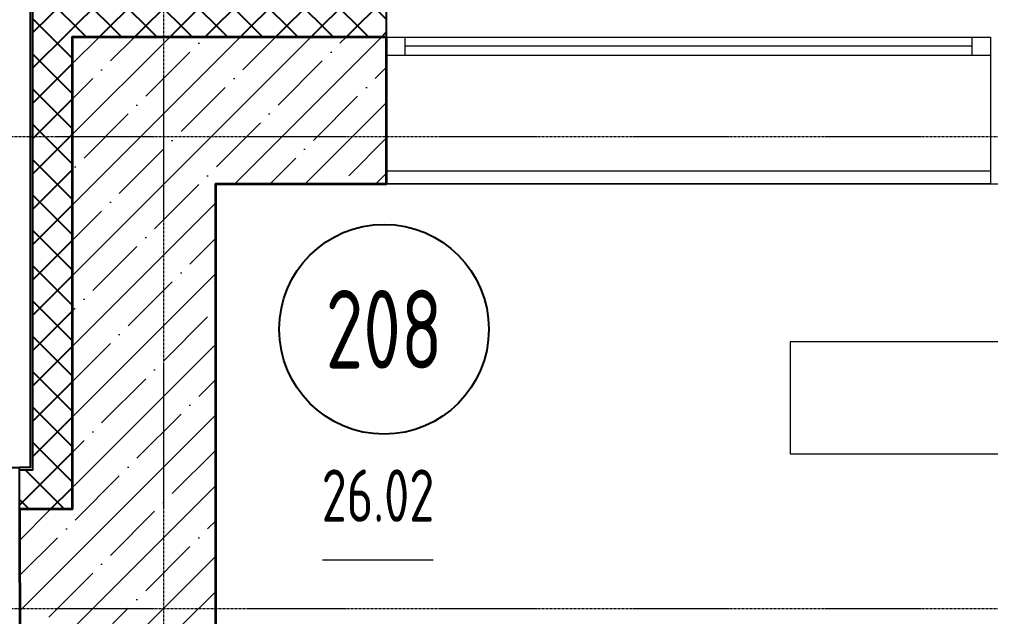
# Model space of a CAD drawing. Header units: millimetres. Extents: x 0 to 168960, y -92093 to 443706.
# Drawn here: x 24842 to 28549, y 219873 to 222150 of the extents above; entities that cross this region are included whole.
import ezdxf
from ezdxf.enums import TextEntityAlignment as Align

# ---------------------------------------------------------------- set-up
doc = ezdxf.new("R2010")
doc.units = ezdxf.units.MM
doc.linetypes.add('осевая', pattern=[50.8, 31.75, -6.35, 6.35, -6.35])
for name, color, linetype, lineweight in [('_0', 7, 'Continuous', 15), ('АР_Номер помещения', 1, 'Continuous', 25), ('АР_Окна БЛОК', 250, 'Continuous', 13), ('АР_Помещения_площадь', 19, 'Continuous', 9), ('АР_Фасад', 7, 'Continuous', 15)]:
    doc.layers.add(name, color=color, linetype=linetype, lineweight=lineweight)
doc.layers.add('АР_Сущ.Несущая стена', color=7, linetype='Continuous')
doc.styles.add('ISOCPEUR', font='isocpeur.ttf', dxfattribs={"height": 175})
doc.styles.get("Standard").update_dxf_attribs({"font": 'arial.ttf'})

# ---------------------------------------------------------------- blocks, each defined once
blk = doc.blocks.new('ОКНО 2305')
at = {"layer": 'АР_Окна БЛОК', "color": 8, "ltscale": 0.1}
for points in [[(137222.6, -107933.6), (134917.6, -107933.6), (134917.6, -107863.6), (137152.6, -107863.6)], [(137152.6, -107898.6), (134987.6, -107898.6)]]:
    blk.add_lwpolyline(points, dxfattribs=at)
for points in [[(134987.6, -107933.6), (134917.6, -107933.6), (134917.6, -107863.6), (134987.6, -107863.6)], [(137222.6, -107933.6), (137152.6, -107933.6), (137152.6, -107863.6), (137222.6, -107863.6)]]:
    blk.add_lwpolyline(points, close=True, dxfattribs=at)
at = {"layer": 'АР_Фасад', "color": 8, "ltscale": 0.1}
blk.add_lwpolyline([(137222.6, -108423.6), (134917.6, -108423.6), (134917.6, -107863.6), (137222.6, -107863.6)], close=True, dxfattribs=at)
blk = doc.blocks.new('2 ЭТАЖ')
at = {"layer": 'АР_Сущ.Несущая стена', "ltscale": 0.1}
h = blk.add_hatch(dxfattribs=at)
h.set_pattern_fill('ANSI37', color=8, scale=30, angle=180)
h.paths.add_polyline_path([(133355.8, -107229.8), (133205.8, -107229.8), (133205.8, -108506.4), (133154.3, -108506.4), (133154.3, -108656.4), (133355.8, -108656.4)])
h.paths.add_polyline_path([(133355.8, -106854.9), (133708.3, -106854.9), (133708.3, -106704.9), (133205.8, -106704.9), (133205.8, -107229.8), (133355.8, -107229.8)])
h.paths.add_polyline_path([(134555.8, -106704.9), (133708.3, -106704.9), (133708.3, -106854.9), (134555.8, -106854.9)])
at = {"layer": 'АР_Сущ.Несущая стена', "lineweight": 13, "ltscale": 10000}
h = blk.add_hatch(dxfattribs=at)
h.set_pattern_fill('ANSI35', color=8, scale=30)
h.paths.add_polyline_path([(133708.3, -106854.9), (133355.8, -106854.9), (133355.8, -108656.4), (133154.3, -108656.4), (133155.8, -109216.4), (133513.3, -109216.4), (133513.3, -115237.3), (133449.3, -115236.9), (133449.3, -115429.8), (133708.3, -115429.8)])
h.paths.add_polyline_path([(133903.3, -107414.9), (134555.8, -107414.9), (134555.8, -106854.9), (133708.3, -106854.9), (133708.3, -115429.8), (133903.3, -115429.8)])
h.paths.add_polyline_path([(133903.3, -115429.8), (133708.3, -115429.8), (133708.3, -115626.7), (133903.3, -115626.7)])
h.paths.add_polyline_path([(133708.3, -115429.8), (133449.3, -115429.8), (133449.3, -115626.7), (133708.3, -115626.7)])
at = {"layer": 'АР_Сущ.Несущая стена', "color": 8, "ltscale": 0.1}
for points in [[(156752.3, -108496.4), (138222.8, -108496.4), (138222.8, -106694.9), (133195.8, -106694.9), (133195.8, -108496.4), (133154.3, -108496.4)], [(133154.3, -108506.4), (133205.8, -108506.4), (133205.8, -106704.9), (134555.8, -106704.9)], [(134555.8, -106854.9), (134555.8, -106694.9)], [(174755.5, -108496.2), (182078.4, -108496.2), (182078.4, -125244.8), (112993.3, -125244.8), (112993.3, -108496.4), (133154.3, -108496.4)], [(133154.3, -108656.4), (133154.3, -108496.4)], [(133154.3, -108656.4), (133355.8, -108656.4)]]:
    blk.add_lwpolyline(points, dxfattribs=at)
at = {"layer": 'АР_Сущ.Несущая стена', "color": 8, "linetype": 'Continuous', "lineweight": 35, "flags": 128}
blk.add_lwpolyline([(134555.8, -107414.9), (134555.8, -106854.9), (133355.8, -106854.9), (133355.8, -108656.4), (133154.3, -108656.4), (133155.8, -109216.4), (133513.3, -109216.4), (133513.3, -115237.3), (133449.3, -115236.9), (133449.3, -115626.7), (133903.3, -115626.7), (133903.3, -107414.9)], close=True, dxfattribs=at)
at = {"layer": 'АР_Сущ.Несущая стена', "color": 8}
blk.add_blockref('ОКНО 2305', (-361.8, 1008.7), dxfattribs=at)
blk = doc.blocks.new('*U322')
at = {"layer": 'АР_Номер помещения', "color": 8}
blk.add_circle((-21497, 8655.9), 400, dxfattribs=at)
at = {"layer": 'АР_Помещения_площадь', "color": 8}
blk.add_line((-21310.2, 7774.9), (-21732.5, 7774.9), dxfattribs=at)
at = {"color": 8, "style": 'ISOCPEUR', "width": 0.7, "flags": 1}
blk.add_attdef('КАТЕГОРИЯ', (-499.2, -2092.2), '', height=250, dxfattribs=at)
at = {"layer": 'АР_Номер помещения', "color": 8, "style": 'ISOCPEUR', "width": 0.7}
blk.add_attdef('НОМЕР_ПОМЕЩЕНИЯ', text='', height=300, dxfattribs=at).set_placement((-21497, 8655.9), align=Align.MIDDLE_CENTER)
at = {"layer": 'АР_Помещения_площадь', "color": 8, "style": 'ISOCPEUR', "width": 0.7}
blk.add_attdef('ПЛОЩАДЬ_ПОМЕЩЕНИЯ', text='', height=200, dxfattribs=at).set_placement((-21305.3, 8021.4), align=Align.MIDDLE_RIGHT)
at = {"layer": 'АР_Помещения_площадь', "color": 8, "lineweight": 30, "width": 0.7, "flags": 104}
blk.add_attdef('ИМЯ_ПОМЕЩЕНИЯ', text='', height=100, dxfattribs=at).set_placement((157.6, 1217.1), align=Align.MIDDLE_CENTER)

msp = doc.modelspace()

# ---------------------------------------------------------------- linework, layer by layer
at = {"layer": '_0', "linetype": 'осевая', "ltscale": 0.3}
for p, q in [((25393.71, 212053.426), (25393.71, 226353.426)), ((1843.71, 221703.426), (74501.818, 221703.426)), ((1843.71, 219903.426), (74501.818, 219903.426))]:
    msp.add_line(p, q, dxfattribs=at)
at = {"layer": '_0'}
msp.add_lwpolyline([(26243.755, 221523.282), (26243.755, 221573.048), (28548.755, 221573.048), (28548.755, 221523.282)], dxfattribs=at)
for points in [[(29201.28, 214311.512), (25593.755, 214311.512), (25593.754, 221523.282), (29201.28, 221523.282)], [(27784.209, 220493.159), (28820.124, 220493.159), (28820.124, 220920.928), (27784.209, 220920.928)]]:
    msp.add_lwpolyline(points, close=True, dxfattribs=at)

# ---------------------------------------------------------------- block references
msp.add_blockref('2 ЭТАЖ', (-108312.065, 328938.23), dxfattribs=at)
ref = msp.add_blockref('*U322', (47730.902, 212312.67), dxfattribs=at)
ref.add_attrib('НОМЕР_ПОМЕЩЕНИЯ', '208', dxfattribs={"layer": 'АР_Номер помещения', "color": 8, "height": 300, "style": 'ISOCPEUR', "width": 0.7}).set_placement((26233.918, 220968.591), align=Align.MIDDLE_CENTER)
ref.add_attrib('ПЛОЩАДЬ_ПОМЕЩЕНИЯ', '26.02', dxfattribs={"layer": 'АР_Помещения_площадь', "color": 8, "height": 200, "style": 'ISOCPEUR', "width": 0.7}).set_placement((26425.621, 220334.088), align=Align.MIDDLE_RIGHT)

doc.saveas('drawing.dxf')
